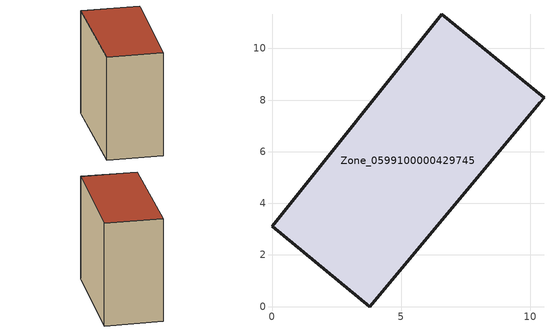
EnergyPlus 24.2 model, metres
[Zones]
Zone_0599100000429745
 floor ground (C_G): 6.57,11.32 10.54,8.08 10.37,7.89 3.79,0 0,3.11 z0
 wall outside (C_F): 0,3.11 3.79,0 10.37,7.89 10.54,8.08 6.57,11.32 0,3.11 z0:9.42
 roof outside (C_R): 10.54,8.08 6.57,11.32 0,3.11 3.79,0 10.37,7.89 z9.42
[BUILDING]
Pand.0599100000429745: North Axis=0; Terrain=City; Loads Convergence Tolerance Value=0.04; Temperature Convergence Tolerance Value=0.4; Solar Distribution=FullExterior; Maximum Number of Warmup Days=25; Minimum Number of Warmup Days=1
[Site:Location]
Rotterdam.The.Hague.AP_ZH_NLD Design_Conditions: Latitude=51.96; Longitude=4.45; Time Zone=1; Elevation=-4.5
[SITE:GROUNDTEMPERATURE:BUILDINGSURFACE]
18, 18, 18, 18, 18, 18, 18, 18, 18, 18, 18, 18
[MATERIAL] Thermal Absorptance=0.9; Solar Absorptance=0.7; Visible Absorptance=0.7
Name | Roughness | Thickness | Conductivity | Density | Specific Heat
G.TI.2006-2014 | MediumSmooth | 0.15 | 0.06 | 540 | 1210
F.TI.2006-2014 | Rough | 0.3 | 0.12 | 1920 | 840
R.TI.2006-2014 | MediumRough | 0.2 | 0.08 | 1500 | 1000
[CONSTRUCTION]
C_G: G.TI.2006-2014
C_F: F.TI.2006-2014
C_R: R.TI.2006-2014
[ZONE]
Zone_0599100000429745: Type=1; Multiplier=1; Ceiling Height=Autocalculate; Volume=Autocalculate; Floor Area=autocalculate; Part of Total Floor Area=Yes
[ZONEINFILTRATION:DESIGNFLOWRATE]
Infil_Zone_0599100000429745: Zone or ZoneList or Space or SpaceList=Zone_0599100000429745; Schedule=AlwaysOn; Design Flow Rate Calculation Method=Flow/Area; Flow Rate per Floor Area=0.0015; Constant Term Coefficient=1; Temperature Term Coefficient=0; Velocity Term Coefficient=0; Velocity Squared Term Coefficient=0
[HVACTEMPLATE:ZONE:IDEALLOADSAIRSYSTEM]
Zone_0599100000429745: Maximum Heating Supply Air Temperature=50; Minimum Cooling Supply Air Temperature=13; Maximum Heating Supply Air Humidity Ratio=0.0156; Minimum Cooling Supply Air Humidity Ratio=0.0077; Heating Limit=NoLimit; Cooling Limit=NoLimit; Dehumidification Control Type=ConstantSensibleHeatRatio; Cooling Sensible Heat Ratio=0.7; Dehumidification Setpoint=60; Humidification Control Type=None; Humidification Setpoint=30; Outdoor Air Method=None; Outdoor Air Flow Rate per Person=0.00944; Outdoor Air Flow Rate per Zone Floor Area=0; Outdoor Air Flow Rate per Zone=0; Demand Controlled Ventilation Type=None; Outdoor Air Economizer Type=NoEconomizer; Heat Recovery Type=None; Sensible Heat Recovery Effectiveness=0.7; Latent Heat Recovery Effectiveness=0.65
[ZONECONTROL:THERMOSTAT]
ThermostatControl_Zone_0599100000429745: Zone or ZoneList=Zone_0599100000429745; Control Type Schedule=DualSetpointControlType; Control 1=Thermostat_Zone_0599100000429745; Temperature Difference Between Cutout And Setpoint=0
[THERMOSTATSETPOINT:DUALSETPOINT]
Thermostat_Zone_0599100000429745: Heating Setpoint Temperature Schedule=HeatingSetpoint_Zone_0599100000429745; Cooling Setpoint Temperature Schedule=CoolingSetpoint_Zone_0599100000429745
[SCHEDULE:COMPACT]
HeatingSetpoint_Zone_0599100000429745: Through: 12/31, For: AllDays, Until: 24:00, 21
CoolingSetpoint_Zone_0599100000429745: Through: 12/31, For: AllDays, Until: 24:00, 24
DualSetpointControlType: Through: 12/31, For: AllDays, Until: 24:00, 4
AlwaysOn: Through: 12/31, For: AllDays, Until: 24:00, 1
